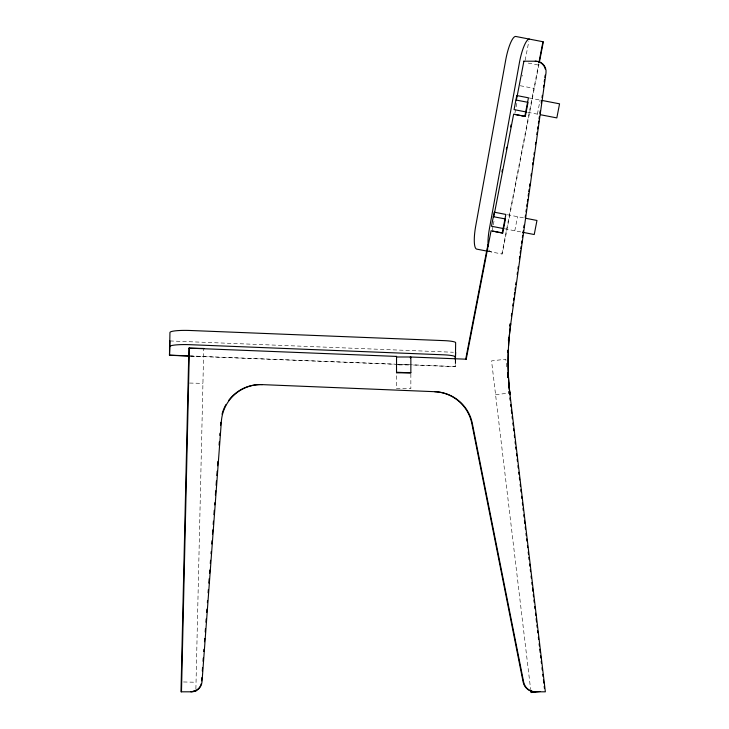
<?xml version="1.0" encoding="UTF-8"?>
<svg xmlns="http://www.w3.org/2000/svg" width="729" height="729" viewBox="0 0 729 729"><rect width="100%" height="100%" fill="white"/><g stroke="black" fill="none" stroke-linecap="round" stroke-linejoin="round"><path stroke-width="0.55" stroke-dasharray="3.65 2.73" d="M195.891 688.896L203.71 349.601M396.066 364.181L455.215 366.541L455.406 360.336M455.37 360.062L455.142 366.678L412.058 364.956M492.257 230.109L493.077 225.908M493.287 224.805L494.362 219.274M514.911 113.15L517.143 101.641M522.073 76.19L522.283 75.114M525.144 60.307L528.835 41.298M501.853 253.993L538.676 63.842M539.004 64.152L502.217 254.056L487.018 251.113M514.802 230.765L517.526 216.695M537.391 114.143L540.116 100.073M495.574 394.681L507.621 393.241M398.727 364.91L408.65 364.91M190.114 356.08L203.546 356.39M189.558 383.062L202.926 383.372M183.508 681.97L196.046 682.253M169.948 340.944L453.411 352.262M189.613 355.943L394.954 364.136M190.989 356.135L397.323 364.372M398.453 364.418L410.928 364.91M528.261 63.086L538.813 65.136M520.224 85.73L534.293 88.455M529.181 97.95L540.335 100.11M527.668 112.257L538.221 114.307M507.32 214.718L523.677 217.88M504.596 228.788L520.953 231.959M491.875 252.052L488.576 251.04L490.444 251.778A23.756 5.413 -79 0 1 488.849 249.874M506.691 366.833L505.789 359.197L491.556 360.891L530.621 689.279M455.215 359.88L455.215 366.541M410.855 373.959L410.855 388.666L396.521 388.666L396.521 372.829"/><path stroke-width="1.09" d="M203.719 348.972L203.728 348.471L188.902 348.143L180.983 691.812L191.381 691.812A10.662 10.653 -90 0 0 202.006 681.934L221.379 421.244A39.594 39.576 -90 0 1 262.458 384.611M181.485 691.812L189.403 348.143M195.864 690.099L195.837 691.147L193.158 691.083M189.613 355.943L169.52 355.141L169.948 332.524A19.801 2.734 2 0 1 190.524 330.501L444.243 340.634A11.883 1.64 2 0 1 455.643 342.657L455.434 359.443M169.948 340.944L169.447 355.269L188.72 356.044M455.415 358.96L455.643 352.353M201.587 680.85L201.833 677.596M202.316 671.072L202.553 667.819M203.045 661.303L203.282 658.041M203.765 651.526L203.929 649.348M204.494 641.748L204.731 638.486M205.223 631.97L205.46 628.708M205.942 622.192L206.189 618.939M206.672 612.415L206.918 609.162M207.4 602.646L207.555 600.468M208.12 592.868L208.366 589.606M208.849 583.091L209.177 578.744M209.578 573.313L209.815 570.051M210.307 563.535L210.544 560.282M211.027 553.758L211.191 551.589M211.756 543.989L212.002 540.727M212.485 534.211L212.804 529.865M213.205 524.433L213.451 521.171M213.934 514.656L214.262 510.309M214.663 504.878L214.827 502.709M215.383 495.1L215.711 490.763M216.112 485.332L216.44 480.985M216.841 475.554L217.16 471.207M217.57 465.776L217.889 461.43M219.101 445.137L219.338 441.874M219.83 435.359L219.985 433.19M220.55 425.581L220.796 422.328M511.366 315.939L511.676 313.707M512.779 305.87L513.088 303.628M513.562 300.266L513.881 298.024M514.355 294.671L514.665 292.429M514.984 290.188L515.294 287.946M515.768 284.592L516.077 282.351M517.18 274.514L517.499 272.272M517.964 268.919L518.283 266.677M519.385 258.841L519.695 256.599M520.169 253.236L520.488 250.995M520.798 248.762L521.117 246.52M521.581 243.158L521.9 240.925M522.374 237.563L522.684 235.321M523.003 233.08L523.313 230.847M523.786 227.484L524.105 225.243M525.199 217.406L525.518 215.164M525.992 211.811L526.302 209.569M526.775 206.207L527.085 203.965M527.404 201.733L527.723 199.491M528.188 196.128L528.507 193.896M528.817 191.654L529.136 189.412M529.609 186.05L529.919 183.817M531.022 175.981L531.332 173.739M532.598 164.781L532.908 162.54M533.227 160.298L533.537 158.056M534.011 154.703L534.321 152.461M535.423 144.624L535.742 142.383M536.845 134.546L537.155 132.304M537.628 128.951L537.938 126.709M538.412 123.347L538.731 121.105M539.041 118.873L539.36 116.631M539.824 113.268L540.143 111.027M541.246 103.19L541.556 100.957M542.03 97.595L542.349 95.353M543.442 87.516L543.761 85.275M544.235 81.921L544.545 79.68M544.864 77.438L545.174 75.196M508.56 345.883A275.589 275.425 -90 0 1 510.765 323.785L545.994 72.964A10.324 10.315 -90 0 0 535.769 61.2L523.741 61.2M487.273 247.824L465.713 359.197L466.214 359.197L491.073 230.765L502.737 233.025L505.461 218.955L493.296 216.695L493.797 216.695L513.653 114.143L525.317 116.403L528.033 102.333L516.223 100.073M487.464 246.821L487.856 244.816M501.98 171.825L502.399 169.693M506.327 149.39L506.737 147.258M510.674 126.964L511.084 124.823M516.378 100.073L523.896 61.2M538.895 62.74L542.959 41.735M539.442 61.919L543.333 41.808L515.786 36.468A23.756 5.413 -79 0 0 505.707 60.051L475.709 226.054A23.756 5.413 -79 0 0 476.748 249.127L487.437 251.195M508.915 393.086L509.808 392.986M539.907 691.493L531.013 692.55L530.721 690.099M525.317 116.403L524.816 116.403L528.452 97.814L516.788 95.554L514.063 109.623L526.456 112.029M502.737 233.025L502.235 233.025L505.862 214.435L494.198 212.175L491.474 226.245L503.867 228.651M396.038 356.417L396.54 356.417L396.521 372.829L410.855 372.829L410.855 356.991L396.521 356.991M396.476 372.255L410.855 372.829M188.902 348.143L396.54 356.417M466.214 359.197L410.354 356.991L410.354 357.975M541.911 100.42L559.553 103.837L556.828 117.907L540.426 114.726M515.339 114.562L520.442 115.556M521.171 115.692L524.087 116.257M525.427 218.226L536.963 220.459L534.239 234.528L522.702 232.296M492.758 231.184L494.216 231.467M494.945 231.612L497.861 232.177M498.59 232.314L501.506 232.879M507.73 375.563L507.995 377.75M508.514 382.114L545.356 691.812L534.968 691.812A12.056 12.047 -90 0 1 523.149 682.098L471.845 423.558A39.594 39.576 -90 0 0 434.657 391.71M509.899 397.988L510.163 400.175M510.683 404.549L510.938 406.727M511.33 410.008L511.722 413.279M512.113 416.56L512.369 418.747M512.888 423.112L513.152 425.299M513.544 428.579L513.799 430.757M514.319 435.131L514.583 437.309M515.102 441.683L515.357 443.87M515.749 447.141L516.014 449.328M516.533 453.693L516.788 455.88M517.18 459.161L517.435 461.339M517.954 465.713L518.219 467.9M518.738 472.264L519.002 474.451M519.385 477.723L519.649 479.91M520.169 484.284L520.424 486.462M520.816 489.742L521.08 491.929M521.6 496.294L521.855 498.481M522.374 502.846L522.638 505.033M523.03 508.313L523.285 510.491M523.805 514.865L524.069 517.052M524.461 520.324L524.844 523.604M525.235 526.876L525.5 529.063M526.019 533.428L526.274 535.615M526.666 538.895L526.921 541.082M527.45 545.447L527.705 547.634M528.224 551.999L528.489 554.186M528.871 557.457L529.136 559.644M529.655 564.018L529.91 566.196M530.302 569.477L530.566 571.664M531.086 576.028L531.341 578.215M531.86 582.58L532.124 584.767M532.516 588.048L532.899 591.319M533.291 594.6L533.555 596.787M533.947 600.058L534.202 602.245M534.721 606.61L534.986 608.797M535.505 613.171L535.76 615.349M536.152 618.629L536.544 621.901M536.936 625.181L537.191 627.368M537.583 630.64L537.838 632.827M538.357 637.201L538.622 639.379M539.141 643.753L539.405 645.93M539.788 649.211L540.18 652.491M540.572 655.763L540.827 657.95M541.219 661.23L541.483 663.408M542.002 667.782L542.258 669.96M542.777 674.334L543.041 676.521M543.433 679.793L543.816 683.073M544.208 686.344L544.472 688.531M455.215 359.269L455.215 356.855A11.883 1.64 2 0 0 443.824 354.823L190.105 344.689A19.801 2.734 2 0 0 169.52 346.722L169.52 355.141M535.268 61.2A10.324 10.315 -90 0 1 545.31 69.127M201.204 683.784A10.662 10.653 -90 0 1 190.88 691.812M222.035 414.227A39.594 39.576 -90 0 1 225.944 404.586M228.633 400.485A39.594 39.576 -90 0 1 261.966 384.611L435.149 391.71A39.594 39.576 -90 0 1 472.346 423.558L523.65 682.098A12.056 12.047 -90 0 0 535.469 691.812M508.332 350.321A275.589 275.425 -90 0 0 510.008 394.717A275.589 275.425 90 0 1 510.765 323.785M488.138 246.274A23.756 5.413 -79 0 1 489.405 228.706L519.413 62.703A23.756 5.413 -79 0 1 529.482 39.129M509.143 391.409A275.589 275.425 -90 0 0 509.38 393.614A275.589 275.425 90 0 1 509.143 391.409M507.776 372.574A275.589 275.425 -90 0 0 507.985 377.021A275.589 275.425 90 0 1 507.776 372.574M507.831 350.321A275.589 275.425 -90 0 0 507.749 352.544A275.589 275.425 90 0 1 507.831 350.321M508.632 338.119A275.589 275.425 -90 0 0 508.441 340.334A275.589 275.425 90 0 1 508.632 338.119M510.264 323.785A275.589 275.425 -90 0 0 509.963 325.981A275.589 275.425 90 0 1 510.264 323.785"/></g></svg>
